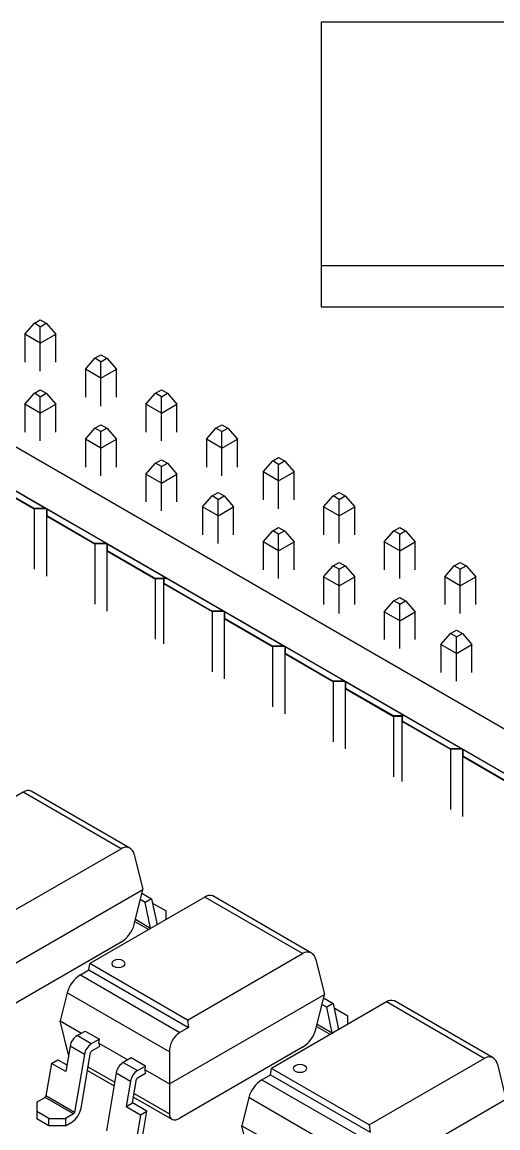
# Model space of a CAD drawing. Header units: millimetres. Extents: x -120 to 67, y -49 to 66.
# Drawn here: x -18.35 to -4.23, y -28.8 to 3.99 of the extents above; entities that cross this region are included whole.
import ezdxf

# ---------------------------------------------------------------- set-up
doc = ezdxf.new("R2010")
doc.units = ezdxf.units.MM

msp = doc.modelspace()

# ---------------------------------------------------------------- linework, layer by layer
at = {"color": 7, "linetype": 'Continuous', "lineweight": 25}
for p, q in [((-9.474, 3.99), (-9.474, -4.451)), ((3.026, 3.99), (-9.474, 3.99)), ((-37.759, 2.488), (6.082, -22.82)), ((-37.759, 1.182), (6.082, -24.127)), ((-9.474, -3.226), (3.026, -3.226)), ((-9.474, -4.451), (3.026, -4.451)), ((-17.987, -4.942), (-17.81, -4.84)), ((-17.81, -4.84), (-17.633, -4.942)), ((-18.27, -5.269), (-17.987, -4.942)), ((-17.81, -5.044), (-17.987, -4.942)), ((-17.81, -5.044), (-17.633, -4.942)), ((-17.81, -6.359), (-17.81, -5.044)), ((-17.633, -4.942), (-17.35, -5.269)), ((-17.81, -5.534), (-18.27, -5.269)), ((-18.27, -5.269), (-18.27, -6.093)), ((-17.81, -5.534), (-17.35, -5.269)), ((-17.35, -6.093), (-17.35, -5.269)), ((-16.191, -5.979), (-16.014, -5.877)), ((-16.014, -5.877), (-15.837, -5.979)), ((-16.474, -6.306), (-16.191, -5.979)), ((-16.014, -6.081), (-16.191, -5.979)), ((-16.014, -6.081), (-15.837, -5.979)), ((-16.014, -7.395), (-16.014, -6.081)), ((-15.837, -5.979), (-15.554, -6.306)), ((-16.014, -6.571), (-16.474, -6.306)), ((-16.474, -6.306), (-16.474, -7.13)), ((-16.014, -6.571), (-15.554, -6.306)), ((-15.554, -7.13), (-15.554, -6.306)), ((-18.27, -7.343), (-17.987, -7.016)), ((-17.987, -7.016), (-17.81, -6.914)), ((-17.81, -7.118), (-17.987, -7.016)), ((-17.81, -6.914), (-17.633, -7.016)), ((-17.81, -7.118), (-17.633, -7.016)), ((-17.81, -8.432), (-17.81, -7.118)), ((-17.633, -7.016), (-17.35, -7.343)), ((-14.678, -7.343), (-14.395, -7.016)), ((-14.395, -7.016), (-14.218, -6.914)), ((-14.218, -7.118), (-14.395, -7.016)), ((-14.218, -6.914), (-14.041, -7.016)), ((-14.218, -7.118), (-14.041, -7.016)), ((-14.218, -8.432), (-14.218, -7.118)), ((-14.041, -7.016), (-13.758, -7.343)), ((-17.81, -7.608), (-18.27, -7.343)), ((-18.27, -7.343), (-18.27, -8.167)), ((-17.81, -7.608), (-17.35, -7.343)), ((-17.35, -8.167), (-17.35, -7.343)), ((-14.218, -7.608), (-14.678, -7.343)), ((-14.678, -7.343), (-14.678, -8.167)), ((-14.218, -7.608), (-13.758, -7.343)), ((-13.758, -8.167), (-13.758, -7.343)), ((-16.474, -8.379), (-16.191, -8.053)), ((-16.191, -8.053), (-16.014, -7.951)), ((-16.014, -8.155), (-16.191, -8.053)), ((-16.014, -7.951), (-15.837, -8.053)), ((-16.014, -8.155), (-15.837, -8.053)), ((-16.014, -9.469), (-16.014, -8.155)), ((-15.837, -8.053), (-15.554, -8.379)), ((-12.882, -8.379), (-12.599, -8.053)), ((-12.599, -8.053), (-12.422, -7.951)), ((-12.422, -8.155), (-12.599, -8.053)), ((-12.422, -7.951), (-12.245, -8.053)), ((-12.422, -8.155), (-12.245, -8.053)), ((-12.422, -9.469), (-12.422, -8.155)), ((-12.245, -8.053), (-11.962, -8.379)), ((-16.014, -8.645), (-16.474, -8.379)), ((-16.474, -8.379), (-16.474, -9.204)), ((-16.014, -8.645), (-15.554, -8.379)), ((-15.554, -9.204), (-15.554, -8.379)), ((-12.422, -8.645), (-12.882, -8.379)), ((-12.882, -8.379), (-12.882, -9.204)), ((-12.422, -8.645), (-11.962, -8.379)), ((-11.962, -9.204), (-11.962, -8.379)), ((-14.678, -9.416), (-14.395, -9.09)), ((-14.395, -9.09), (-14.218, -8.988)), ((-14.218, -9.192), (-14.395, -9.09)), ((-14.218, -8.988), (-14.041, -9.09)), ((-14.218, -9.192), (-14.041, -9.09)), ((-14.041, -9.09), (-13.758, -9.416)), ((-11.199, -9.351), (-10.916, -9.024)), ((-10.916, -9.024), (-10.739, -8.922)), ((-10.739, -9.126), (-10.916, -9.024)), ((-10.739, -8.922), (-10.562, -9.024)), ((-10.739, -9.126), (-10.562, -9.024)), ((-10.739, -10.441), (-10.739, -9.126)), ((-10.562, -9.024), (-10.279, -9.351)), ((-17.624, -10.45), (-19.417, -9.415)), ((-14.218, -9.682), (-14.678, -9.416)), ((-14.678, -9.416), (-14.678, -10.241)), ((-14.218, -10.506), (-14.218, -9.192)), ((-14.218, -9.682), (-13.758, -9.416)), ((-13.758, -10.241), (-13.758, -9.416)), ((-10.739, -9.616), (-11.199, -9.351)), ((-11.199, -9.351), (-11.199, -10.175)), ((-10.739, -9.616), (-10.279, -9.351)), ((-10.279, -10.175), (-10.279, -9.351)), ((-19.427, -9.617), (-17.99, -10.446)), ((-19.417, -9.606), (-17.986, -10.432)), ((-12.995, -10.388), (-12.712, -10.061)), ((-12.712, -10.061), (-12.535, -9.959)), ((-12.535, -10.163), (-12.712, -10.061)), ((-12.535, -9.959), (-12.358, -10.061)), ((-12.535, -10.163), (-12.358, -10.061)), ((-12.535, -11.477), (-12.535, -10.163)), ((-12.358, -10.061), (-12.075, -10.388)), ((-9.403, -10.388), (-9.12, -10.061)), ((-9.12, -10.061), (-8.943, -9.959)), ((-8.943, -10.163), (-9.12, -10.061)), ((-8.943, -9.959), (-8.766, -10.061)), ((-8.943, -10.163), (-8.766, -10.061)), ((-8.943, -11.477), (-8.943, -10.163)), ((-8.766, -10.061), (-8.483, -10.388)), ((-17.986, -10.432), (-17.99, -10.446)), ((-17.63, -10.446), (-17.99, -10.446)), ((-17.99, -10.446), (-17.99, -12.232)), ((-17.655, -10.432), (-17.986, -10.432)), ((-17.63, -10.446), (-17.63, -12.44)), ((-15.828, -11.487), (-17.62, -10.452)), ((-17.62, -10.452), (-17.62, -10.643)), ((-17.62, -10.452), (-17.613, -10.456)), ((-12.535, -10.653), (-12.995, -10.388)), ((-12.995, -10.388), (-12.995, -11.212)), ((-12.535, -10.653), (-12.075, -10.388)), ((-12.075, -11.212), (-12.075, -10.388)), ((-8.943, -10.653), (-9.403, -10.388)), ((-9.403, -10.388), (-9.403, -11.212)), ((-8.943, -10.653), (-8.483, -10.388)), ((-8.483, -11.212), (-8.483, -10.388)), ((-17.62, -10.643), (-17.63, -10.653)), ((-17.63, -10.653), (-16.194, -11.483)), ((-17.62, -10.643), (-16.189, -11.469)), ((-11.199, -11.425), (-10.916, -11.098)), ((-10.916, -11.098), (-10.739, -10.996)), ((-10.739, -11.2), (-10.916, -11.098)), ((-10.739, -10.996), (-10.562, -11.098)), ((-10.739, -11.2), (-10.562, -11.098)), ((-10.562, -11.098), (-10.279, -11.425)), ((-7.607, -11.425), (-7.324, -11.098)), ((-7.324, -11.098), (-7.147, -10.996)), ((-7.147, -11.2), (-7.324, -11.098)), ((-7.147, -10.996), (-6.97, -11.098)), ((-7.147, -11.2), (-6.97, -11.098)), ((-6.97, -11.098), (-6.687, -11.425)), ((-16.189, -11.469), (-16.194, -11.483)), ((-15.859, -11.469), (-16.189, -11.469)), ((-10.739, -11.69), (-11.199, -11.425)), ((-11.199, -11.425), (-11.199, -12.249)), ((-10.739, -12.514), (-10.739, -11.2)), ((-10.739, -11.69), (-10.279, -11.425)), ((-10.279, -12.249), (-10.279, -11.425)), ((-7.147, -11.69), (-7.607, -11.425)), ((-7.607, -11.425), (-7.607, -12.249)), ((-7.147, -12.514), (-7.147, -11.2)), ((-7.147, -11.69), (-6.687, -11.425)), ((-6.687, -12.249), (-6.687, -11.425)), ((-15.834, -11.483), (-16.194, -11.483)), ((-16.194, -11.483), (-16.194, -13.269)), ((-15.834, -11.483), (-15.834, -13.477)), ((-15.824, -11.68), (-15.834, -11.69)), ((-15.834, -11.69), (-14.398, -12.52)), ((-12.349, -13.495), (-15.824, -11.489)), ((-15.824, -11.489), (-15.824, -11.68)), ((-15.824, -11.489), (-15.817, -11.493)), ((-15.824, -11.68), (-14.393, -12.506)), ((-9.12, -12.135), (-8.943, -12.033)), ((-8.943, -12.033), (-8.766, -12.135)), ((-5.528, -12.135), (-5.351, -12.033)), ((-5.351, -12.033), (-5.174, -12.135)), ((-14.141, -12.46), (-14.141, -12.651)), ((-14.141, -12.46), (-14.134, -12.464)), ((-9.403, -12.461), (-9.12, -12.135)), ((-8.943, -12.237), (-9.12, -12.135)), ((-8.943, -12.237), (-8.766, -12.135)), ((-8.943, -13.551), (-8.943, -12.237)), ((-8.766, -12.135), (-8.483, -12.461)), ((-5.81, -12.461), (-5.528, -12.135)), ((-5.351, -12.237), (-5.528, -12.135)), ((-5.351, -12.237), (-5.174, -12.135)), ((-5.351, -13.551), (-5.351, -12.237)), ((-5.174, -12.135), (-4.891, -12.461)), ((-14.393, -12.506), (-14.398, -12.52)), ((-14.151, -12.52), (-14.398, -12.52)), ((-14.398, -12.52), (-14.398, -14.306)), ((-14.062, -12.506), (-14.393, -12.506)), ((-14.151, -12.52), (-14.151, -14.448)), ((-14.141, -12.651), (-14.151, -12.662)), ((-14.151, -12.662), (-12.715, -13.491)), ((-14.141, -12.651), (-12.711, -13.477)), ((-13.972, -12.55), (-13.979, -12.554)), ((-13.859, -12.615), (-13.866, -12.619)), ((-8.943, -12.727), (-9.403, -12.461)), ((-9.403, -12.461), (-9.403, -13.286)), ((-8.943, -12.727), (-8.483, -12.461)), ((-8.483, -13.286), (-8.483, -12.461)), ((-5.351, -12.727), (-5.81, -12.461)), ((-5.81, -12.461), (-5.81, -13.286)), ((-5.351, -12.727), (-4.891, -12.461)), ((-4.891, -13.286), (-4.891, -12.461)), ((-7.324, -13.172), (-7.147, -13.07)), ((-7.147, -13.07), (-6.97, -13.172)), ((-7.607, -13.498), (-7.324, -13.172)), ((-7.147, -13.274), (-7.324, -13.172)), ((-7.147, -13.274), (-6.97, -13.172)), ((-7.147, -14.588), (-7.147, -13.274)), ((-6.97, -13.172), (-6.687, -13.498)), ((-12.711, -13.477), (-12.715, -13.491)), ((-12.355, -13.491), (-12.715, -13.491)), ((-12.715, -13.491), (-12.715, -15.278)), ((-12.38, -13.477), (-12.711, -13.477)), ((-12.355, -13.491), (-12.355, -15.485)), ((-12.345, -13.688), (-12.355, -13.699)), ((-12.355, -13.699), (-10.919, -14.528)), ((-10.553, -14.532), (-12.345, -13.497)), ((-12.345, -13.497), (-12.345, -13.688)), ((-12.345, -13.497), (-12.338, -13.501)), ((-12.345, -13.688), (-10.914, -14.514)), ((-7.147, -13.764), (-7.607, -13.498)), ((-7.607, -13.498), (-7.607, -14.323)), ((-7.147, -13.764), (-6.687, -13.498)), ((-6.687, -14.323), (-6.687, -13.498)), ((-5.641, -14.143), (-5.464, -14.041)), ((-5.464, -14.041), (-5.287, -14.143)), ((-5.924, -14.47), (-5.641, -14.143)), ((-5.464, -14.245), (-5.641, -14.143)), ((-5.464, -14.245), (-5.287, -14.143)), ((-5.464, -15.559), (-5.464, -14.245)), ((-5.287, -14.143), (-5.004, -14.47)), ((-10.914, -14.514), (-10.919, -14.528)), ((-10.559, -14.528), (-10.919, -14.528)), ((-10.919, -14.528), (-10.919, -16.314)), ((-10.584, -14.514), (-10.914, -14.514)), ((-10.559, -14.528), (-10.559, -16.522)), ((-10.549, -14.725), (-10.559, -14.735)), ((-10.559, -14.735), (-9.123, -15.565)), ((-8.757, -15.569), (-10.549, -14.534)), ((-10.549, -14.534), (-10.549, -14.725)), ((-10.549, -14.534), (-10.542, -14.538)), ((-10.549, -14.725), (-9.118, -15.551)), ((-5.464, -14.735), (-5.924, -14.47)), ((-5.924, -14.47), (-5.924, -15.294)), ((-5.464, -14.735), (-5.004, -14.47)), ((-5.004, -15.294), (-5.004, -14.47)), ((-9.118, -15.551), (-9.123, -15.565)), ((-8.763, -15.565), (-9.123, -15.565)), ((-9.123, -15.565), (-9.123, -17.351)), ((-8.787, -15.551), (-9.118, -15.551)), ((-8.763, -15.565), (-8.763, -17.559)), ((-5.278, -17.577), (-8.753, -15.571)), ((-8.753, -15.571), (-8.753, -15.762)), ((-8.753, -15.571), (-8.746, -15.575)), ((-8.753, -15.762), (-8.763, -15.772)), ((-8.763, -15.772), (-7.326, -16.602)), ((-8.753, -15.762), (-7.322, -16.588)), ((-7.322, -16.588), (-7.326, -16.602)), ((-7.08, -16.602), (-7.326, -16.602)), ((-7.326, -16.602), (-7.326, -18.388)), ((-6.991, -16.588), (-7.322, -16.588)), ((-7.08, -16.602), (-7.08, -18.53)), ((-7.07, -16.542), (-7.07, -16.733)), ((-7.07, -16.542), (-7.063, -16.546)), ((-6.901, -16.632), (-6.908, -16.636)), ((-6.787, -16.697), (-6.795, -16.701)), ((-7.07, -16.733), (-7.08, -16.744)), ((-7.08, -16.744), (-5.644, -17.573)), ((-7.07, -16.733), (-5.639, -17.559)), ((-5.639, -17.559), (-5.644, -17.573)), ((-5.284, -17.573), (-5.644, -17.573)), ((-5.644, -17.573), (-5.644, -19.36)), ((-5.309, -17.559), (-5.639, -17.559)), ((-5.284, -17.573), (-5.284, -19.567)), ((-3.482, -18.614), (-5.274, -17.579)), ((-5.274, -17.579), (-5.274, -17.77)), ((-5.274, -17.579), (-5.267, -17.583)), ((-5.274, -17.77), (-5.284, -17.781)), ((-5.284, -17.781), (-3.848, -18.61)), ((-5.274, -17.77), (-3.843, -18.596)), ((-18.317, -18.848), (-21.73, -20.819)), ((-15.416, -20.523), (-18.317, -18.848)), ((-15.152, -20.507), (-18.081, -18.815)), ((-18.829, -22.493), (-15.416, -20.523)), ((-15.023, -20.697), (-14.771, -21.734)), ((-19.367, -24.387), (-14.771, -21.734)), ((-12.929, -21.959), (-16.342, -23.929)), ((-15.023, -22.77), (-14.771, -21.734)), ((-14.797, -21.841), (-14.509, -22.007)), ((-10.028, -23.633), (-12.929, -21.959)), ((-9.764, -23.617), (-12.693, -21.926)), ((-14.697, -22.115), (-14.843, -22.031)), ((-14.509, -22.007), (-14.697, -22.115)), ((-14.538, -22.877), (-14.697, -22.115)), ((-14.509, -22.007), (-14.348, -22.778)), ((-14.432, -22.167), (-14.476, -22.167)), ((-14.432, -22.167), (-14.078, -22.371)), ((-14.986, -22.618), (-14.538, -22.877)), ((-14.078, -22.622), (-14.078, -22.371)), ((-15.002, -22.683), (-14.592, -22.919)), ((-14.536, -22.887), (-14.538, -22.877)), ((-15.416, -23.299), (-19.06, -25.403)), ((-16.366, -24.119), (-16.342, -23.929)), ((-13.441, -25.604), (-16.342, -23.929)), ((-13.441, -25.604), (-10.028, -23.633)), ((-9.635, -23.808), (-9.383, -24.844)), ((-16.622, -24.267), (-16.366, -24.119)), ((-16.622, -24.267), (-13.672, -25.97)), ((-16.366, -24.119), (-13.416, -25.822)), ((-17.015, -24.795), (-17.218, -25.628)), ((-13.979, -26.548), (-17.015, -24.795)), ((-13.979, -27.498), (-9.383, -24.844)), ((-9.635, -25.881), (-9.383, -24.844)), ((-7.541, -25.069), (-10.953, -27.04)), ((-9.309, -25.226), (-9.455, -25.141)), ((-9.409, -24.951), (-9.121, -25.117)), ((-9.121, -25.117), (-9.309, -25.226)), ((-9.15, -25.987), (-9.309, -25.226)), ((-9.121, -25.117), (-8.96, -25.889)), ((-4.64, -26.744), (-7.541, -25.069)), ((-4.375, -26.728), (-7.305, -25.036)), ((-9.043, -25.277), (-9.088, -25.277)), ((-9.043, -25.277), (-8.69, -25.481)), ((-8.69, -25.733), (-8.69, -25.481)), ((-17.218, -25.628), (-16.588, -25.991)), ((-16.972, -26.638), (-17.218, -25.628)), ((-13.416, -25.822), (-13.672, -25.97)), ((-13.441, -25.604), (-13.416, -25.822)), ((-9.614, -25.793), (-9.204, -26.03)), ((-9.598, -25.729), (-9.15, -25.987)), ((-16.721, -26.068), (-16.483, -25.931)), ((-16.297, -26.313), (-16.721, -26.068)), ((-16.483, -25.931), (-16.059, -26.176)), ((-16.059, -26.176), (-16.297, -26.313)), ((-16.072, -26.289), (-16.059, -26.176)), ((-9.148, -25.997), (-9.15, -25.987)), ((-16.928, -26.381), (-17.055, -27.134)), ((-16.504, -26.626), (-16.928, -26.381)), ((-16.297, -26.525), (-16.059, -26.388)), ((-16.072, -26.289), (-15.216, -26.783)), ((-16.072, -26.289), (-16.059, -26.388)), ((-13.979, -26.548), (-13.979, -28.389)), ((-10.028, -26.41), (-13.672, -28.513)), ((-17.479, -26.889), (-17.642, -27.856)), ((-17.479, -26.889), (-17.291, -26.78)), ((-17.055, -27.134), (-17.479, -26.889)), ((-17.291, -26.78), (-17.022, -26.936)), ((-16.504, -26.626), (-16.793, -28.346)), ((-16.602, -28.215), (-16.324, -26.567)), ((-15.112, -26.723), (-15.349, -26.86)), ((-15.349, -26.86), (-14.925, -27.105)), ((-14.687, -26.968), (-15.112, -26.723)), ((-8.053, -28.714), (-4.64, -26.744)), ((-16.414, -27.099), (-15.621, -27.557)), ((-16.396, -26.993), (-15.603, -27.451)), ((-15.557, -27.173), (-15.846, -28.893)), ((-15.557, -27.173), (-15.132, -27.418)), ((-14.925, -27.105), (-14.687, -26.968)), ((-14.925, -27.317), (-14.687, -27.18)), ((-14.7, -27.081), (-14.687, -26.968)), ((-14.7, -27.081), (-13.979, -27.498)), ((-14.687, -27.18), (-14.7, -27.081)), ((-10.978, -27.229), (-10.953, -27.04)), ((-8.053, -28.714), (-10.953, -27.04)), ((-4.247, -26.918), (-3.995, -27.955)), ((-15.132, -27.418), (-15.259, -28.171)), ((-15.071, -28.062), (-14.953, -27.359)), ((-11.234, -27.377), (-10.978, -27.229)), ((-11.234, -27.377), (-8.284, -29.08)), ((-10.978, -27.229), (-8.028, -28.933)), ((-16.793, -28.346), (-17.642, -27.856)), ((-15.024, -27.785), (-13.979, -28.389)), ((-17.67, -27.898), (-17.911, -28.037)), ((-17.911, -28.037), (-17.911, -28.535)), ((-16.821, -28.387), (-17.67, -27.898)), ((-15.259, -28.171), (-15.071, -28.062)), ((-15.259, -28.171), (-14.835, -28.415)), ((-14.647, -28.307), (-15.071, -28.062)), ((-15.042, -27.891), (-13.907, -28.546)), ((-11.627, -27.906), (-11.829, -28.738)), ((-8.591, -29.659), (-11.627, -27.906)), ((-8.591, -30.608), (-3.995, -27.955)), ((-17.557, -28.526), (-17.911, -28.322)), ((-17.557, -28.739), (-17.557, -28.526)), ((-17.557, -28.526), (-17.062, -28.526)), ((-16.821, -28.387), (-17.062, -28.526)), ((-17.062, -28.526), (-17.062, -28.739)), ((-14.835, -28.415), (-14.997, -29.382)), ((-14.835, -28.415), (-14.647, -28.307)), ((-14.806, -29.252), (-14.647, -28.307)), ((-17.557, -28.739), (-17.911, -28.535)), ((-17.062, -28.739), (-17.557, -28.739)), ((-17.062, -28.739), (-16.878, -28.633)), ((-11.829, -28.738), (-11.2, -29.102)), ((-11.584, -29.749), (-11.829, -28.738)), ((-8.053, -28.714), (-8.028, -28.933))]:
    msp.add_line(p, q, dxfattribs=at)
at = {"color": 7, "linetype": 'Continuous', "lineweight": 25, "flags": 128}
for points in [[(-15.634, -23.847), (-15.678, -23.885), (-15.693, -23.929), (-15.678, -23.973), (-15.634, -24.011), (-15.57, -24.036), (-15.493, -24.045), (-15.416, -24.036), (-15.352, -24.011), (-15.308, -23.973), (-15.293, -23.929), (-15.308, -23.885), (-15.352, -23.847), (-15.416, -23.822), (-15.493, -23.814), (-15.57, -23.822), (-15.634, -23.847)], [(-15.634, -23.847), (-15.678, -23.885), (-15.693, -23.929), (-15.678, -23.973), (-15.634, -24.011), (-15.57, -24.036), (-15.493, -24.045), (-15.416, -24.036), (-15.352, -24.011), (-15.308, -23.973), (-15.293, -23.929), (-15.308, -23.885), (-15.352, -23.847), (-15.416, -23.822), (-15.493, -23.814), (-15.57, -23.822), (-15.634, -23.847)], [(-10.246, -26.958), (-10.29, -26.995), (-10.305, -27.04), (-10.29, -27.084), (-10.246, -27.121), (-10.181, -27.146), (-10.105, -27.155), (-10.028, -27.146), (-9.963, -27.121), (-9.92, -27.084), (-9.905, -27.04), (-9.92, -26.995), (-9.963, -26.958), (-10.028, -26.933), (-10.105, -26.924), (-10.181, -26.933), (-10.246, -26.958)], [(-10.246, -26.958), (-10.29, -26.995), (-10.305, -27.04), (-10.29, -27.084), (-10.246, -27.121), (-10.181, -27.146), (-10.105, -27.155), (-10.028, -27.146), (-9.963, -27.121), (-9.92, -27.084), (-9.905, -27.04), (-9.92, -26.995), (-9.963, -26.958), (-10.028, -26.933), (-10.105, -26.924), (-10.181, -26.933), (-10.246, -26.958)], [(-13.979, -28.389), (-13.973, -28.446), (-13.956, -28.494), (-13.929, -28.53), (-13.891, -28.554), (-13.845, -28.564), (-13.792, -28.561), (-13.734, -28.543), (-13.672, -28.513)]]:
    msp.add_lwpolyline(points, dxfattribs=at)
at = {"color": 7, "linetype": 'Continuous', "lineweight": 25}
for centre, radius, start, end in [((-18.171, -19.031), 0.233, 67.3728, 128.6589), ((-15.273, -20.73), 0.252, 7.5999, 124.6186), ((-12.783, -22.141), 0.233, 67.3728, 128.6589), ((-15.901, -22.529), 0.91, 302.177, 344.6076), ((-9.885, -23.841), 0.252, 7.5999, 124.6186), ((-16.137, -25.037), 0.91, 122.177, 164.6076), ((-7.395, -25.252), 0.233, 67.3728, 128.6589), ((-10.513, -25.639), 0.91, 302.177, 344.6076), ((-16.466, -26.462), 0.47, 122.9275, 170.0427), ((-13.285, -26.546), 0.694, 123.8784, 180.1411), ((-16.041, -26.707), 0.47, 122.9275, 170.0427), ((-16.263, -26.578), 0.0627, 122.9275, 170.0427), ((-15.094, -27.254), 0.47, 122.9275, 170.0427), ((-4.497, -26.951), 0.252, 7.5999, 124.6186), ((-14.67, -27.499), 0.47, 122.9275, 170.0427), ((-14.891, -27.37), 0.0627, 122.9275, 170.0427), ((-10.749, -28.148), 0.91, 122.177, 164.6076), ((-17.704, -27.845), 0.0627, 302.9275, 350.0427), ((-17.219, -28.107), 0.627, 302.9275, 350.0427), ((-16.855, -28.335), 0.0627, 302.9275, 350.0427)]:
    msp.add_arc(centre, radius, start, end, dxfattribs=at)
for points, knots in [([(-17.624, -10.45), (-17.624, -10.45), (-17.622, -10.451), (-17.621, -10.451), (-17.62, -10.452)], [0, 0, 0, 0, 0.247132, 1, 1, 1, 1]), ([(-15.828, -11.487), (-15.828, -11.487), (-15.826, -11.487), (-15.825, -11.488), (-15.824, -11.489)], [0, 0, 0, 0, 0.247132, 1, 1, 1, 1]), ([(-14.145, -12.458), (-14.145, -12.458), (-14.144, -12.459), (-14.142, -12.46), (-14.141, -12.46)], [0, 0, 0, 0, 0.2471316, 1, 1, 1, 1]), ([(-12.349, -13.495), (-12.349, -13.495), (-12.347, -13.496), (-12.346, -13.497), (-12.345, -13.497)], [0, 0, 0, 0, 0.247132, 1, 1, 1, 1]), ([(-10.553, -14.532), (-10.553, -14.532), (-10.551, -14.533), (-10.55, -14.533), (-10.549, -14.534)], [0, 0, 0, 0, 0.247132, 1, 1, 1, 1]), ([(-8.757, -15.569), (-8.756, -15.569), (-8.755, -15.57), (-8.754, -15.57), (-8.753, -15.571)], [0, 0, 0, 0, 0.2471316, 1, 1, 1, 1]), ([(-7.074, -16.54), (-7.074, -16.54), (-7.072, -16.541), (-7.071, -16.542), (-7.07, -16.542)], [0, 0, 0, 0, 0.247132, 1, 1, 1, 1]), ([(-5.278, -17.577), (-5.278, -17.577), (-5.276, -17.578), (-5.275, -17.579), (-5.274, -17.579)], [0, 0, 0, 0, 0.247132, 1, 1, 1, 1])]:
    msp.add_open_spline(points, degree=3, knots=knots, dxfattribs=at)

doc.saveas('drawing.dxf')
